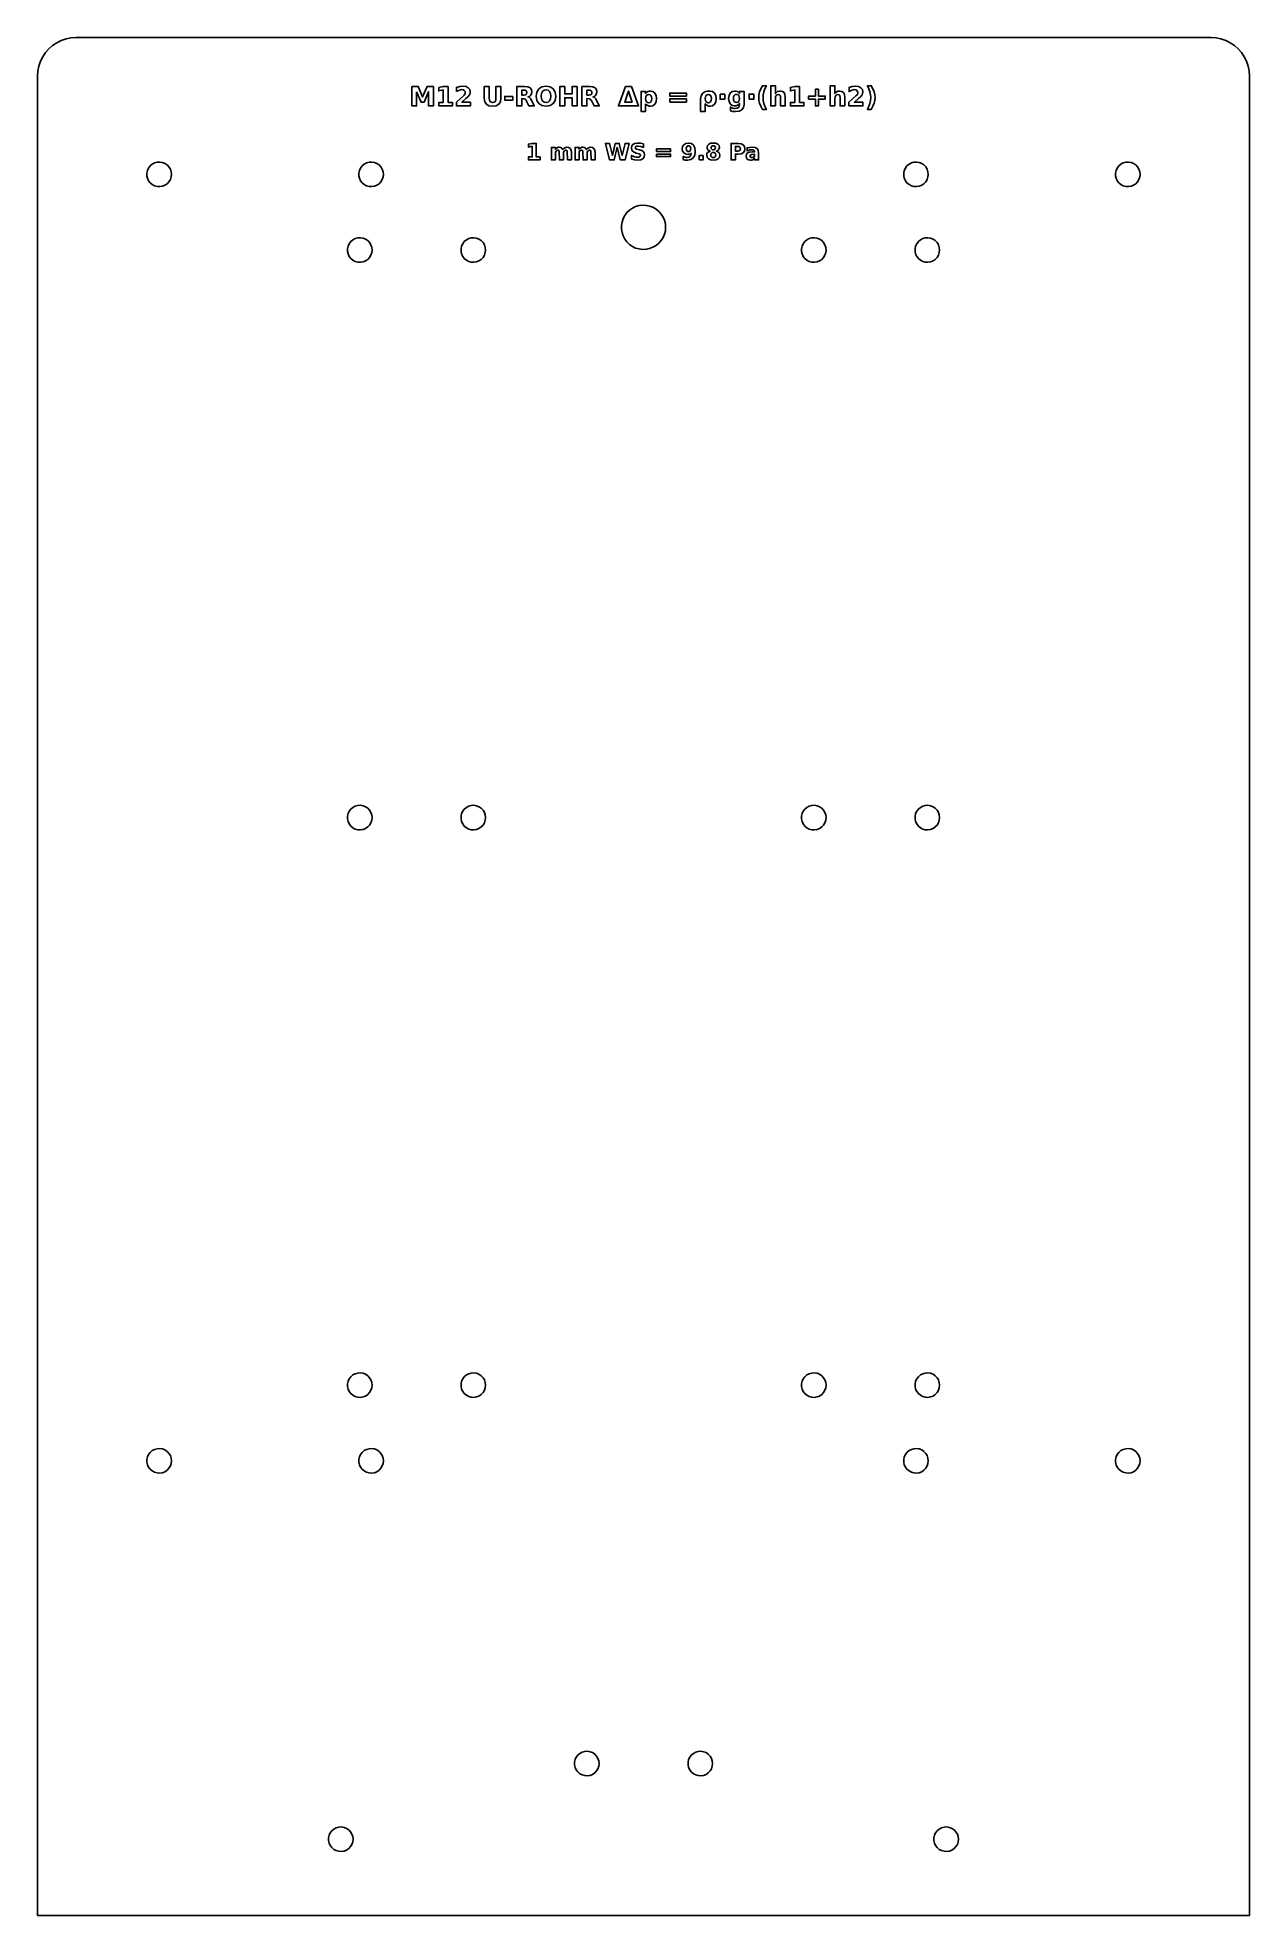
# Model space of a CAD drawing. Header units: millimetres. Extents: x -80 to 80, y 0 to 248.
import ezdxf

# ---------------------------------------------------------------- set-up
doc = ezdxf.new("R2010")
doc.units = ezdxf.units.MM
doc.layers.add('CUT', color=1, linetype='Continuous')
doc.layers.add('ENGRAVE', color=5, linetype='Continuous')

msp = doc.modelspace()

# ---------------------------------------------------------------- linework, layer by layer
at = {"layer": 'CUT'}
for points in [[(78.5887, 246.5887), (79.0264, 246.0896), (79.3952, 245.5376), (79.6888, 244.9422), (79.9022, 244.3135), (80.0317, 243.6624), (80.075, 243.0025), (80.075, -0.075), (-80.075, -0.075), (-80.075, 243.0025), (-80.0317, 243.6624), (-79.9022, 244.3135), (-79.6888, 244.9422), (-79.3952, 245.5376), (-79.0264, 246.0896), (-78.5887, 246.5887), (-78.0896, 247.0264), (-77.5376, 247.3952), (-76.9422, 247.6888), (-76.3135, 247.9022), (-75.6624, 248.0317), (-75.0025, 248.075), (75.0025, 248.075), (75.6624, 248.0317), (76.3135, 247.9022), (76.9422, 247.6888), (77.5376, 247.3952), (78.0896, 247.0264)], [(-63.912, 231.6222), (-64.2628, 231.6032), (-64.6013, 231.5092), (-64.9117, 231.3446), (-65.1794, 231.1172), (-65.392, 230.8375), (-65.5395, 230.5187), (-65.615, 230.1756), (-65.615, 229.8244), (-65.5395, 229.4813), (-65.392, 229.1625), (-65.1794, 228.8828), (-64.9117, 228.6554), (-64.6013, 228.4908), (-64.2628, 228.3968), (-63.912, 228.3778), (-63.5654, 228.4347), (-63.239, 228.5647), (-62.9483, 228.7618), (-62.7067, 229.0169), (-62.5256, 229.3179), (-62.4134, 229.6508), (-62.3754, 230), (-62.4134, 230.3492), (-62.5256, 230.6821), (-62.7067, 230.9831), (-62.9483, 231.2382), (-63.239, 231.4353), (-63.5654, 231.5653)], [(-35.5654, 231.5653), (-35.912, 231.6222), (-36.2628, 231.6032), (-36.6013, 231.5092), (-36.9117, 231.3446), (-37.1794, 231.1172), (-37.392, 230.8375), (-37.5395, 230.5187), (-37.615, 230.1756), (-37.615, 229.8244), (-37.5395, 229.4813), (-37.392, 229.1625), (-37.1794, 228.8828), (-36.9117, 228.6554), (-36.6013, 228.4908), (-36.2628, 228.3968), (-35.912, 228.3778), (-35.5654, 228.4347), (-35.239, 228.5647), (-34.9483, 228.7618), (-34.7067, 229.0169), (-34.5256, 229.3179), (-34.4134, 229.6508), (-34.3754, 230), (-34.4134, 230.3492), (-34.5256, 230.6821), (-34.7067, 230.9831), (-34.9483, 231.2382), (-35.239, 231.4353)], [(36.761, 231.4353), (36.4346, 231.5653), (36.088, 231.6222), (35.7372, 231.6032), (35.3987, 231.5092), (35.0883, 231.3446), (34.8206, 231.1172), (34.608, 230.8375), (34.4605, 230.5187), (34.385, 230.1756), (34.385, 229.8244), (34.4605, 229.4813), (34.608, 229.1625), (34.8206, 228.8828), (35.0883, 228.6554), (35.3987, 228.4908), (35.7372, 228.3968), (36.088, 228.3778), (36.4346, 228.4347), (36.761, 228.5647), (37.0517, 228.7618), (37.2933, 229.0169), (37.4744, 229.3179), (37.5866, 229.6508), (37.6246, 230), (37.5866, 230.3492), (37.4744, 230.6821), (37.2933, 230.9831), (37.0517, 231.2382)], [(65.0517, 231.2382), (64.761, 231.4353), (64.4346, 231.5653), (64.088, 231.6222), (63.7372, 231.6032), (63.3987, 231.5092), (63.0883, 231.3446), (62.8206, 231.1172), (62.608, 230.8375), (62.4605, 230.5187), (62.385, 230.1756), (62.385, 229.8244), (62.4605, 229.4813), (62.608, 229.1625), (62.8206, 228.8828), (63.0883, 228.6554), (63.3987, 228.4908), (63.7372, 228.3968), (64.088, 228.3778), (64.4346, 228.4347), (64.761, 228.5647), (65.0517, 228.7618), (65.2933, 229.0169), (65.4744, 229.3179), (65.5866, 229.6508), (65.6246, 230), (65.5866, 230.3492), (65.4744, 230.6821), (65.2933, 230.9831)], [(2.8869, 223.4692), (2.7742, 223.9262), (2.5897, 224.3592), (2.3382, 224.757), (2.026, 225.1093), (1.6615, 225.407), (1.2538, 225.6424), (0.8137, 225.8093), (0.3525, 225.9034), (-0.1178, 225.9224), (-0.585, 225.8656), (-1.0371, 225.7347), (-1.4624, 225.5329), (-1.8497, 225.2655), (-2.1892, 224.9395), (-2.472, 224.5632), (-2.6907, 224.1464), (-2.8398, 223.6999), (-2.9153, 223.2353), (-2.9153, 222.7647), (-2.8398, 222.3001), (-2.6907, 221.8536), (-2.472, 221.4368), (-2.1892, 221.0605), (-1.8497, 220.7345), (-1.4624, 220.4671), (-1.0371, 220.2653), (-0.585, 220.1344), (-0.1178, 220.0776), (0.3525, 220.0966), (0.8137, 220.1907), (1.2538, 220.3576), (1.6615, 220.593), (2.026, 220.8907), (2.3382, 221.243), (2.5897, 221.6408), (2.7742, 222.0738), (2.8869, 222.5308), (2.9248, 223)], [(-38.892, 219.1625), (-38.6794, 218.8828), (-38.4117, 218.6554), (-38.1013, 218.4908), (-37.7628, 218.3968), (-37.412, 218.3778), (-37.0654, 218.4347), (-36.739, 218.5647), (-36.4483, 218.7618), (-36.2067, 219.0169), (-36.0256, 219.3179), (-35.9134, 219.6508), (-35.8754, 220), (-35.9134, 220.3492), (-36.0256, 220.6821), (-36.2067, 220.9831), (-36.4483, 221.2382), (-36.739, 221.4353), (-37.0654, 221.5653), (-37.412, 221.6222), (-37.7628, 221.6032), (-38.1013, 221.5092), (-38.4117, 221.3446), (-38.6794, 221.1172), (-38.892, 220.8375), (-39.0395, 220.5187), (-39.115, 220.1756), (-39.115, 219.8244), (-39.0395, 219.4813)], [(-24.0395, 219.4813), (-23.892, 219.1625), (-23.6794, 218.8828), (-23.4117, 218.6554), (-23.1013, 218.4908), (-22.7628, 218.3968), (-22.412, 218.3778), (-22.0654, 218.4347), (-21.739, 218.5647), (-21.4483, 218.7618), (-21.2067, 219.0169), (-21.0256, 219.3179), (-20.9134, 219.6508), (-20.8754, 220), (-20.9134, 220.3492), (-21.0256, 220.6821), (-21.2067, 220.9831), (-21.4483, 221.2382), (-21.739, 221.4353), (-22.0654, 221.5653), (-22.412, 221.6222), (-22.7628, 221.6032), (-23.1013, 221.5092), (-23.4117, 221.3446), (-23.6794, 221.1172), (-23.892, 220.8375), (-24.0395, 220.5187), (-24.115, 220.1756), (-24.115, 219.8244)], [(20.885, 219.8244), (20.9605, 219.4813), (21.108, 219.1625), (21.3206, 218.8828), (21.5883, 218.6554), (21.8987, 218.4908), (22.2372, 218.3968), (22.588, 218.3778), (22.9346, 218.4347), (23.261, 218.5647), (23.5517, 218.7618), (23.7933, 219.0169), (23.9744, 219.3179), (24.0866, 219.6508), (24.1246, 220), (24.0866, 220.3492), (23.9744, 220.6821), (23.7933, 220.9831), (23.5517, 221.2382), (23.261, 221.4353), (22.9346, 221.5653), (22.588, 221.6222), (22.2372, 221.6032), (21.8987, 221.5092), (21.5883, 221.3446), (21.3206, 221.1172), (21.108, 220.8375), (20.9605, 220.5187), (20.885, 220.1756)], [(35.885, 220.1756), (35.885, 219.8244), (35.9605, 219.4813), (36.108, 219.1625), (36.3206, 218.8828), (36.5883, 218.6554), (36.8987, 218.4908), (37.2372, 218.3968), (37.588, 218.3778), (37.9346, 218.4347), (38.261, 218.5647), (38.5517, 218.7618), (38.7933, 219.0169), (38.9744, 219.3179), (39.0866, 219.6508), (39.1246, 220), (39.0866, 220.3492), (38.9744, 220.6821), (38.7933, 220.9831), (38.5517, 221.2382), (38.261, 221.4353), (37.9346, 221.5653), (37.588, 221.6222), (37.2372, 221.6032), (36.8987, 221.5092), (36.5883, 221.3446), (36.3206, 221.1172), (36.108, 220.8375), (35.9605, 220.5187)], [(-37.7628, 143.3968), (-37.412, 143.3778), (-37.0654, 143.4347), (-36.739, 143.5647), (-36.4483, 143.7618), (-36.2067, 144.0169), (-36.0256, 144.3179), (-35.9134, 144.6508), (-35.8754, 145), (-35.9134, 145.3492), (-36.0256, 145.6821), (-36.2067, 145.9831), (-36.4483, 146.2382), (-36.739, 146.4353), (-37.0654, 146.5653), (-37.412, 146.6222), (-37.7628, 146.6032), (-38.1013, 146.5092), (-38.4117, 146.3446), (-38.6794, 146.1172), (-38.892, 145.8375), (-39.0395, 145.5187), (-39.115, 145.1756), (-39.115, 144.8244), (-39.0395, 144.4813), (-38.892, 144.1625), (-38.6794, 143.8828), (-38.4117, 143.6554), (-38.1013, 143.4908)], [(-23.1013, 143.4908), (-22.7628, 143.3968), (-22.412, 143.3778), (-22.0654, 143.4347), (-21.739, 143.5647), (-21.4483, 143.7618), (-21.2067, 144.0169), (-21.0256, 144.3179), (-20.9134, 144.6508), (-20.8754, 145), (-20.9134, 145.3492), (-21.0256, 145.6821), (-21.2067, 145.9831), (-21.4483, 146.2382), (-21.739, 146.4353), (-22.0654, 146.5653), (-22.412, 146.6222), (-22.7628, 146.6032), (-23.1013, 146.5092), (-23.4117, 146.3446), (-23.6794, 146.1172), (-23.892, 145.8375), (-24.0395, 145.5187), (-24.115, 145.1756), (-24.115, 144.8244), (-24.0395, 144.4813), (-23.892, 144.1625), (-23.6794, 143.8828), (-23.4117, 143.6554)], [(21.5883, 143.6554), (21.8987, 143.4908), (22.2372, 143.3968), (22.588, 143.3778), (22.9346, 143.4347), (23.261, 143.5647), (23.5517, 143.7618), (23.7933, 144.0169), (23.9744, 144.3179), (24.0866, 144.6508), (24.1246, 145), (24.0866, 145.3492), (23.9744, 145.6821), (23.7933, 145.9831), (23.5517, 146.2382), (23.261, 146.4353), (22.9346, 146.5653), (22.588, 146.6222), (22.2372, 146.6032), (21.8987, 146.5092), (21.5883, 146.3446), (21.3206, 146.1172), (21.108, 145.8375), (20.9605, 145.5187), (20.885, 145.1756), (20.885, 144.8244), (20.9605, 144.4813), (21.108, 144.1625), (21.3206, 143.8828)], [(36.3206, 143.8828), (36.5883, 143.6554), (36.8987, 143.4908), (37.2372, 143.3968), (37.588, 143.3778), (37.9346, 143.4347), (38.261, 143.5647), (38.5517, 143.7618), (38.7933, 144.0169), (38.9744, 144.3179), (39.0866, 144.6508), (39.1246, 145), (39.0866, 145.3492), (38.9744, 145.6821), (38.7933, 145.9831), (38.5517, 146.2382), (38.261, 146.4353), (37.9346, 146.5653), (37.588, 146.6222), (37.2372, 146.6032), (36.8987, 146.5092), (36.5883, 146.3446), (36.3206, 146.1172), (36.108, 145.8375), (35.9605, 145.5187), (35.885, 145.1756), (35.885, 144.8244), (35.9605, 144.4813), (36.108, 144.1625)], [(-36.4483, 68.7618), (-36.2067, 69.0169), (-36.0256, 69.3179), (-35.9134, 69.6508), (-35.8754, 70), (-35.9134, 70.3492), (-36.0256, 70.6821), (-36.2067, 70.9831), (-36.4483, 71.2382), (-36.739, 71.4353), (-37.0654, 71.5653), (-37.412, 71.6222), (-37.7628, 71.6032), (-38.1013, 71.5092), (-38.4117, 71.3446), (-38.6794, 71.1172), (-38.892, 70.8375), (-39.0395, 70.5187), (-39.115, 70.1756), (-39.115, 69.8244), (-39.0395, 69.4813), (-38.892, 69.1625), (-38.6794, 68.8828), (-38.4117, 68.6554), (-38.1013, 68.4908), (-37.7628, 68.3968), (-37.412, 68.3778), (-37.0654, 68.4347), (-36.739, 68.5647)], [(-21.739, 68.5647), (-21.4483, 68.7618), (-21.2067, 69.0169), (-21.0256, 69.3179), (-20.9134, 69.6508), (-20.8754, 70), (-20.9134, 70.3492), (-21.0256, 70.6821), (-21.2067, 70.9831), (-21.4483, 71.2382), (-21.739, 71.4353), (-22.0654, 71.5653), (-22.412, 71.6222), (-22.7628, 71.6032), (-23.1013, 71.5092), (-23.4117, 71.3446), (-23.6794, 71.1172), (-23.892, 70.8375), (-24.0395, 70.5187), (-24.115, 70.1756), (-24.115, 69.8244), (-24.0395, 69.4813), (-23.892, 69.1625), (-23.6794, 68.8828), (-23.4117, 68.6554), (-23.1013, 68.4908), (-22.7628, 68.3968), (-22.412, 68.3778), (-22.0654, 68.4347)], [(22.9346, 68.4347), (23.261, 68.5647), (23.5517, 68.7618), (23.7933, 69.0169), (23.9744, 69.3179), (24.0866, 69.6508), (24.1246, 70), (24.0866, 70.3492), (23.9744, 70.6821), (23.7933, 70.9831), (23.5517, 71.2382), (23.261, 71.4353), (22.9346, 71.5653), (22.588, 71.6222), (22.2372, 71.6032), (21.8987, 71.5092), (21.5883, 71.3446), (21.3206, 71.1172), (21.108, 70.8375), (20.9605, 70.5187), (20.885, 70.1756), (20.885, 69.8244), (20.9605, 69.4813), (21.108, 69.1625), (21.3206, 68.8828), (21.5883, 68.6554), (21.8987, 68.4908), (22.2372, 68.3968), (22.588, 68.3778)], [(37.588, 68.3778), (37.9346, 68.4347), (38.261, 68.5647), (38.5517, 68.7618), (38.7933, 69.0169), (38.9744, 69.3179), (39.0866, 69.6508), (39.1246, 70), (39.0866, 70.3492), (38.9744, 70.6821), (38.7933, 70.9831), (38.5517, 71.2382), (38.261, 71.4353), (37.9346, 71.5653), (37.588, 71.6222), (37.2372, 71.6032), (36.8987, 71.5092), (36.5883, 71.3446), (36.3206, 71.1172), (36.108, 70.8375), (35.9605, 70.5187), (35.885, 70.1756), (35.885, 69.8244), (35.9605, 69.4813), (36.108, 69.1625), (36.3206, 68.8828), (36.5883, 68.6554), (36.8987, 68.4908), (37.2372, 68.3968)], [(-65.1794, 61.1172), (-65.392, 60.8375), (-65.5395, 60.5187), (-65.615, 60.1756), (-65.615, 59.8244), (-65.5395, 59.4813), (-65.392, 59.1625), (-65.1794, 58.8828), (-64.9117, 58.6554), (-64.6013, 58.4908), (-64.2628, 58.3968), (-63.912, 58.3778), (-63.5654, 58.4347), (-63.239, 58.5647), (-62.9483, 58.7618), (-62.7067, 59.0169), (-62.5256, 59.3179), (-62.4134, 59.6508), (-62.3754, 60), (-62.4134, 60.3492), (-62.5256, 60.6821), (-62.7067, 60.9831), (-62.9483, 61.2382), (-63.239, 61.4353), (-63.5654, 61.5653), (-63.912, 61.6222), (-64.2628, 61.6032), (-64.6013, 61.5092), (-64.9117, 61.3446)], [(-36.9117, 61.3446), (-37.1794, 61.1172), (-37.392, 60.8375), (-37.5395, 60.5187), (-37.615, 60.1756), (-37.615, 59.8244), (-37.5395, 59.4813), (-37.392, 59.1625), (-37.1794, 58.8828), (-36.9117, 58.6554), (-36.6013, 58.4908), (-36.2628, 58.3968), (-35.912, 58.3778), (-35.5654, 58.4347), (-35.239, 58.5647), (-34.9483, 58.7618), (-34.7067, 59.0169), (-34.5256, 59.3179), (-34.4134, 59.6508), (-34.3754, 60), (-34.4134, 60.3492), (-34.5256, 60.6821), (-34.7067, 60.9831), (-34.9483, 61.2382), (-35.239, 61.4353), (-35.5654, 61.5653), (-35.912, 61.6222), (-36.2628, 61.6032), (-36.6013, 61.5092)], [(35.3987, 61.5092), (35.0883, 61.3446), (34.8206, 61.1172), (34.608, 60.8375), (34.4605, 60.5187), (34.385, 60.1756), (34.385, 59.8244), (34.4605, 59.4813), (34.608, 59.1625), (34.8206, 58.8828), (35.0883, 58.6554), (35.3987, 58.4908), (35.7372, 58.3968), (36.088, 58.3778), (36.4346, 58.4347), (36.761, 58.5647), (37.0517, 58.7618), (37.2933, 59.0169), (37.4744, 59.3179), (37.5866, 59.6508), (37.6246, 60), (37.5866, 60.3492), (37.4744, 60.6821), (37.2933, 60.9831), (37.0517, 61.2382), (36.761, 61.4353), (36.4346, 61.5653), (36.088, 61.6222), (35.7372, 61.6032)], [(63.7372, 61.6032), (63.3987, 61.5092), (63.0883, 61.3446), (62.8206, 61.1172), (62.608, 60.8375), (62.4605, 60.5187), (62.385, 60.1756), (62.385, 59.8244), (62.4605, 59.4813), (62.608, 59.1625), (62.8206, 58.8828), (63.0883, 58.6554), (63.3987, 58.4908), (63.7372, 58.3968), (64.088, 58.3778), (64.4346, 58.4347), (64.761, 58.5647), (65.0517, 58.7618), (65.2933, 59.0169), (65.4744, 59.3179), (65.5866, 59.6508), (65.6246, 60), (65.5866, 60.3492), (65.4744, 60.6821), (65.2933, 60.9831), (65.0517, 61.2382), (64.761, 61.4353), (64.4346, 61.5653), (64.088, 61.6222)], [(-9.0395, 20.5187), (-9.115, 20.1756), (-9.115, 19.8244), (-9.0395, 19.4813), (-8.892, 19.1625), (-8.6794, 18.8828), (-8.4117, 18.6554), (-8.1013, 18.4908), (-7.7628, 18.3968), (-7.412, 18.3778), (-7.0654, 18.4347), (-6.739, 18.5647), (-6.4483, 18.7618), (-6.2067, 19.0169), (-6.0256, 19.3179), (-5.9134, 19.6508), (-5.8754, 20), (-5.9134, 20.3492), (-6.0256, 20.6821), (-6.2067, 20.9831), (-6.4483, 21.2382), (-6.739, 21.4353), (-7.0654, 21.5653), (-7.412, 21.6222), (-7.7628, 21.6032), (-8.1013, 21.5092), (-8.4117, 21.3446), (-8.6794, 21.1172), (-8.892, 20.8375)], [(6.108, 20.8375), (5.9605, 20.5187), (5.885, 20.1756), (5.885, 19.8244), (5.9605, 19.4813), (6.108, 19.1625), (6.3206, 18.8828), (6.5883, 18.6554), (6.8987, 18.4908), (7.2372, 18.3968), (7.588, 18.3778), (7.9346, 18.4347), (8.261, 18.5647), (8.5517, 18.7618), (8.7933, 19.0169), (8.9744, 19.3179), (9.0866, 19.6508), (9.1246, 20), (9.0866, 20.3492), (8.9744, 20.6821), (8.7933, 20.9831), (8.5517, 21.2382), (8.261, 21.4353), (7.9346, 21.5653), (7.588, 21.6222), (7.2372, 21.6032), (6.8987, 21.5092), (6.5883, 21.3446), (6.3206, 21.1172)], [(-38.7067, 10.9831), (-38.9483, 11.2382), (-39.239, 11.4353), (-39.5654, 11.5653), (-39.912, 11.6222), (-40.2628, 11.6032), (-40.6013, 11.5092), (-40.9117, 11.3446), (-41.1794, 11.1172), (-41.392, 10.8375), (-41.5395, 10.5187), (-41.615, 10.1756), (-41.615, 9.8244), (-41.5395, 9.4813), (-41.392, 9.1625), (-41.1794, 8.8828), (-40.9117, 8.6554), (-40.6013, 8.4908), (-40.2628, 8.3968), (-39.912, 8.3778), (-39.5654, 8.4347), (-39.239, 8.5647), (-38.9483, 8.7618), (-38.7067, 9.0169), (-38.5256, 9.3179), (-38.4134, 9.6508), (-38.3754, 10), (-38.4134, 10.3492), (-38.5256, 10.6821)], [(41.4744, 10.6821), (41.2933, 10.9831), (41.0517, 11.2382), (40.761, 11.4353), (40.4346, 11.5653), (40.088, 11.6222), (39.7372, 11.6032), (39.3987, 11.5092), (39.0883, 11.3446), (38.8206, 11.1172), (38.608, 10.8375), (38.4605, 10.5187), (38.385, 10.1756), (38.385, 9.8244), (38.4605, 9.4813), (38.608, 9.1625), (38.8206, 8.8828), (39.0883, 8.6554), (39.3987, 8.4908), (39.7372, 8.3968), (40.088, 8.3778), (40.4346, 8.4347), (40.761, 8.5647), (41.0517, 8.7618), (41.2933, 9.0169), (41.4744, 9.3179), (41.5866, 9.6508), (41.6246, 10), (41.5866, 10.3492)]]:
    msp.add_lwpolyline(points, close=True, dxfattribs=at)
at = {"layer": 'ENGRAVE'}
for points in [[(-29.9838, 240.9144), (-29.9838, 239.0479), (-30.6072, 239.0479), (-30.6072, 241.5996), (-29.77, 241.5996), (-29.1892, 240.2341), (-28.6046, 241.5996), (-27.7689, 241.5996), (-27.7689, 239.0479), (-28.3907, 239.0479), (-28.3907, 240.9144), (-28.9786, 239.5384), (-29.3959, 239.5384)], [(-27.0509, 241.4766), (-26.4581, 241.5996), (-25.8325, 241.5996), (-25.8325, 239.5023), (-25.2511, 239.5023), (-25.2511, 239.0479), (-27.0356, 239.0479), (-27.0356, 239.5023), (-26.4543, 239.5023), (-26.4543, 241.1517), (-27.0509, 241.0287)], [(-24.7267, 240.9346), (-24.7267, 241.4952), (-24.2875, 241.6067), (-23.8621, 241.6455), (-23.4549, 241.5951), (-23.15, 241.4437), (-22.9597, 241.2026), (-22.8963, 240.8816), (-22.9232, 240.6802), (-23.004, 240.4927), (-23.1711, 240.2821), (-23.4568, 240.0098), (-24.0021, 239.5313), (-22.8793, 239.5313), (-22.8793, 239.0479), (-24.7338, 239.0479), (-24.7338, 239.5313), (-23.8025, 240.3538), (-23.6936, 240.4653), (-23.6176, 240.5742), (-23.5729, 240.684), (-23.558, 240.7979), (-23.5881, 240.9598), (-23.6783, 241.0866), (-23.8186, 241.1687), (-23.9988, 241.196), (-24.1598, 241.1796), (-24.3357, 241.1304), (-24.5247, 241.0486)], [(-20.4213, 239.0643), (-20.764, 239.2628), (-20.9675, 239.5972), (-21.0353, 240.07), (-21.0353, 241.5996), (-20.3774, 241.5996), (-20.3774, 240.07), (-20.3515, 239.7989), (-20.274, 239.6177), (-20.138, 239.516), (-19.9366, 239.4821), (-19.734, 239.516), (-19.5975, 239.6177), (-19.52, 239.7989), (-19.4942, 240.07), (-19.4942, 241.5996), (-18.8363, 241.5996), (-18.8363, 240.07), (-18.9042, 239.5972), (-19.1081, 239.2628), (-19.4508, 239.0643), (-19.9366, 238.9981)], [(-15.7522, 239.996), (-16.0828, 240.0137), (-16.0828, 239.0479), (-16.7407, 239.0479), (-16.7407, 241.5996), (-15.7361, 241.5996), (-15.2992, 241.5572), (-14.9972, 241.4301), (-14.8209, 241.2119), (-14.7621, 240.8952), (-14.7927, 240.6651), (-14.8846, 240.4802), (-15.0376, 240.3391), (-15.2526, 240.2406), (-15.1246, 240.1904), (-15.0109, 240.1012), (-14.9032, 239.9649), (-14.4372, 239.0479), (-15.1378, 239.0479), (-15.4489, 239.6817), (-15.5437, 239.8428), (-15.6398, 239.9431)], [(-15.5096, 240.5447), (-15.4424, 240.6465), (-15.42, 240.7979), (-15.4424, 240.9475), (-15.5096, 241.0473), (-15.6286, 241.1039), (-15.8061, 241.1227), (-16.0828, 241.1227), (-16.0828, 240.4681), (-15.8061, 240.4681), (-15.6286, 240.4873)], [(-12.8803, 238.9981), (-13.4278, 239.0862), (-13.8433, 239.3503), (-14.1054, 239.7691), (-14.1928, 240.321), (-14.1054, 240.8745), (-13.8433, 241.2934), (-13.4278, 241.5575), (-12.8803, 241.6455), (-12.3318, 241.5575), (-11.9167, 241.2934), (-11.655, 240.8745), (-11.5678, 240.321), (-11.655, 239.7691), (-11.9167, 239.3503), (-12.3318, 239.0862)], [(-12.2879, 240.6792), (-12.4121, 240.9466), (-12.612, 241.1132), (-12.8803, 241.1687), (-13.1473, 241.1132), (-13.3468, 240.9466), (-13.471, 240.6792), (-13.5125, 240.321), (-13.471, 239.9643), (-13.3468, 239.697), (-13.1473, 239.5305), (-12.8803, 239.475), (-12.612, 239.5305), (-12.4121, 239.697), (-12.2879, 239.9643), (-12.2464, 240.321)], [(-9.4415, 239.0479), (-9.4415, 240.1296), (-10.4122, 240.1296), (-10.4122, 239.0479), (-11.0701, 239.0479), (-11.0701, 241.5996), (-10.4122, 241.5996), (-10.4122, 240.6273), (-9.4415, 240.6273), (-9.4415, 241.5996), (-8.7836, 241.5996), (-8.7836, 239.0479)], [(-7.1526, 239.996), (-7.4832, 240.0137), (-7.4832, 239.0479), (-8.1411, 239.0479), (-8.1411, 241.5996), (-7.1364, 241.5996), (-6.6996, 241.5572), (-6.3976, 241.4301), (-6.2213, 241.2119), (-6.1625, 240.8952), (-6.1931, 240.6651), (-6.285, 240.4802), (-6.4379, 240.3391), (-6.653, 240.2406), (-6.525, 240.1904), (-6.4113, 240.1012), (-6.3036, 239.9649), (-5.8376, 239.0479), (-6.5382, 239.0479), (-6.8493, 239.6817), (-6.9441, 239.8428), (-7.0402, 239.9431)], [(-7.029, 240.4873), (-6.91, 240.5447), (-6.8428, 240.6465), (-6.8204, 240.7979), (-6.8428, 240.9475), (-6.91, 241.0473), (-7.029, 241.1039), (-7.2064, 241.1227), (-7.4832, 241.1227), (-7.4832, 240.4681), (-7.2064, 240.4681)], [(-1.584, 241.5996), (-0.639, 239.0479), (-3.3138, 239.0479), (-2.3688, 241.5996)], [(-1.4801, 239.545), (-1.9756, 241.0013), (-2.4782, 239.545)], [(0.2836, 239.3246), (0.2836, 238.32), (-0.3279, 238.32), (-0.3279, 240.962), (0.2836, 240.962), (0.2836, 240.682), (0.4171, 240.8273), (0.5641, 240.9286), (0.7294, 240.9881), (0.9179, 241.0079), (1.24, 240.9376), (1.4987, 240.7268), (1.6693, 240.4054), (1.7262, 240.0033), (1.6693, 239.6011), (1.4987, 239.2792), (1.24, 239.0684), (0.9179, 238.9981), (0.7294, 239.0179), (0.5641, 239.0774), (0.4171, 239.1791)], [(5.6632, 240.333), (3.4724, 240.333), (3.4724, 240.7345), (5.6632, 240.7345)], [(7.5471, 238.32), (7.5471, 239.971), (7.6107, 240.3922), (7.8014, 240.6956), (8.027, 240.8716), (8.2422, 240.962), (8.4555, 241.0005), (8.7291, 241.012), (8.7929, 241.0079), (9.1046, 240.9249), (9.3737, 240.7263), (9.5443, 240.4257), (9.6012, 240.0033), (9.5443, 239.6011), (9.3737, 239.2792), (9.115, 239.0684), (8.7929, 238.9981), (8.6044, 239.0179), (8.4391, 239.0774), (8.2921, 239.1791), (8.1586, 239.3246), (8.1586, 238.32)], [(12.1628, 238.2927), (11.8155, 238.32), (11.4792, 238.4037), (11.4792, 238.8805), (11.6378, 238.7999), (11.7931, 238.7427), (11.9476, 238.7087), (12.1026, 238.6973), (12.3632, 238.7303), (12.5434, 238.8291), (12.6488, 238.998), (12.6839, 239.2409), (12.6839, 239.3727), (12.5511, 239.2275), (12.405, 239.1266), (12.2411, 239.0676), (12.0534, 239.0479), (11.7332, 239.1168), (11.4737, 239.3235), (11.3023, 239.6376), (11.2451, 240.0273), (11.3023, 240.4174), (11.4737, 240.7301), (11.7332, 240.936), (12.0534, 241.0046), (12.2411, 240.9849), (12.405, 240.9259), (12.5511, 240.8248), (12.6839, 240.6781), (12.6839, 240.962), (13.2992, 240.962), (13.2992, 239.2409), (13.2263, 238.8339), (13.0077, 238.536), (12.6507, 238.3535)], [(15.8044, 240.1466), (15.8315, 239.7665), (15.9127, 239.3809), (16.0491, 238.9884), (16.2419, 238.5863), (15.7339, 238.5863), (15.5066, 238.998), (15.3478, 239.3886), (15.2543, 239.7676), (15.2231, 240.1433), (15.2544, 240.5201), (15.3483, 240.9013), (15.5076, 241.2938), (15.7339, 241.7035), (16.2419, 241.7035), (16.0505, 241.3032), (15.9138, 240.9116), (15.8318, 240.5268)], [(17.4275, 239.0479), (16.8161, 239.0479), (16.8161, 241.7073), (17.4275, 241.7073), (17.4275, 240.682), (17.5701, 240.8273), (17.7212, 240.9286), (17.8851, 240.9881), (18.0652, 241.0079), (18.3567, 240.957), (18.5683, 240.8045), (18.6971, 240.5552), (18.74, 240.2133), (18.74, 239.0479), (18.1248, 239.0479), (18.1221, 240.1483), (18.0988, 240.3633), (18.0331, 240.4735), (17.9777, 240.5135), (17.8377, 240.5469), (17.6668, 240.5098), (17.5369, 240.3987), (17.4549, 240.2226), (17.4275, 239.9896)], [(20.0011, 241.5996), (20.6268, 241.5996), (20.6268, 239.5023), (21.2081, 239.5023), (21.2081, 239.0479), (19.4236, 239.0479), (19.4236, 239.5023), (20.005, 239.5023), (20.005, 241.1517), (19.4083, 241.0287), (19.4083, 241.4766)], [(23.1183, 241.2425), (23.1183, 240.3467), (24.0103, 240.3467), (24.0103, 239.9437), (23.1183, 239.9437), (23.1183, 239.0479), (22.7114, 239.0479), (22.7114, 239.9437), (21.8195, 239.9437), (21.8195, 240.3467), (22.7114, 240.3467), (22.7114, 241.2425)], [(25.2872, 239.0479), (24.6758, 239.0479), (24.6758, 241.7073), (25.2872, 241.7073), (25.2872, 240.682), (25.4298, 240.8273), (25.5809, 240.9286), (25.7448, 240.9881), (25.9249, 241.0079), (26.2164, 240.957), (26.428, 240.8045), (26.5568, 240.5552), (26.5997, 240.2133), (26.5997, 239.0479), (25.9845, 239.0479), (25.9818, 240.1483), (25.9585, 240.3633), (25.8928, 240.4735), (25.8374, 240.5135), (25.6974, 240.5469), (25.5265, 240.5098), (25.3966, 240.3987), (25.3146, 240.2226), (25.2872, 239.9896)], [(27.3589, 241.0486), (27.157, 240.9346), (27.157, 241.4952), (27.5961, 241.6067), (28.0216, 241.6455), (28.4288, 241.5951), (28.7336, 241.4437), (28.9239, 241.2026), (28.9874, 240.8816), (28.9604, 240.6802), (28.8796, 240.4927), (28.7126, 240.2821), (28.4268, 240.0098), (27.8816, 239.5313), (29.0043, 239.5313), (29.0043, 239.0479), (27.1499, 239.0479), (27.1499, 239.5313), (28.0812, 240.3538), (28.19, 240.4653), (28.2661, 240.5742), (28.3108, 240.684), (28.3257, 240.7979), (28.2956, 240.9598), (28.2054, 241.0866), (28.0651, 241.1687), (27.8849, 241.196), (27.7238, 241.1796), (27.548, 241.1304)], [(30.6072, 240.1433), (30.5761, 239.7676), (30.4825, 239.3886), (30.3237, 238.998), (30.0964, 238.5863), (29.5889, 238.5863), (29.7804, 238.9884), (29.9171, 239.3809), (29.9991, 239.7665), (30.0264, 240.1466), (29.9991, 240.5268), (29.9171, 240.9116), (29.7804, 241.3032), (29.5889, 241.7035), (30.0964, 241.7035), (30.3226, 241.2938), (30.4814, 240.9013), (30.5758, 240.5201)], [(-17.252, 240.3041), (-17.252, 239.807), (-18.325, 239.807), (-18.325, 240.3041)], [(0.6904, 239.4427), (0.8635, 239.4786), (0.9901, 239.586), (1.068, 239.7622), (1.094, 240.0033), (1.068, 240.2442), (0.9901, 240.42), (0.8635, 240.5279), (0.6904, 240.5638), (0.5168, 240.5277), (0.3886, 240.4195), (0.3098, 240.2432), (0.2836, 240.0033), (0.3098, 239.7633), (0.3886, 239.5871), (0.5168, 239.4788)], [(3.4724, 239.5521), (3.4724, 239.9573), (5.6632, 239.9573), (5.6632, 239.5521)], [(8.7385, 239.4786), (8.8651, 239.586), (8.943, 239.7622), (8.969, 240.0033), (8.943, 240.2442), (8.8651, 240.42), (8.7385, 240.5279), (8.5654, 240.5638), (8.3918, 240.5277), (8.2636, 240.4195), (8.1848, 240.2432), (8.1586, 240.0033), (8.1848, 239.7633), (8.2636, 239.5871), (8.3918, 239.4788), (8.5654, 239.4427)], [(10.1153, 240.5945), (10.7305, 240.5945), (10.7305, 239.9333), (10.1153, 239.9333)], [(11.9812, 239.6281), (12.1074, 239.5264), (12.2804, 239.4925), (12.4504, 239.5275), (12.5779, 239.6325), (12.6574, 239.8012), (12.6839, 240.0273), (12.6574, 240.2543), (12.5779, 240.4233), (12.4504, 240.5287), (12.2804, 240.5638), (12.1115, 240.5287), (11.9845, 240.4233), (11.9053, 240.2543), (11.8789, 240.0273), (11.9045, 239.7957)], [(13.95, 239.9333), (13.95, 240.5945), (14.5652, 240.5945), (14.5652, 239.9333)], [(-13.6711, 232.2976), (-13.6711, 231.908), (-15.2006, 231.908), (-15.2006, 232.2976), (-14.7023, 232.2976), (-14.7023, 233.7113), (-15.2138, 233.6059), (-15.2138, 233.9898), (-14.7056, 234.0952), (-14.1694, 234.0952), (-14.1694, 232.2976)], [(-10.0589, 231.908), (-10.069, 233.0118), (-10.1077, 233.1141), (-10.1746, 233.1732), (-10.2731, 233.1929), (-10.4053, 233.1621), (-10.5038, 233.0696), (-10.5654, 232.9193), (-10.5881, 232.7138), (-10.5881, 231.908), (-11.1155, 231.908), (-11.1272, 232.9873), (-11.1623, 233.1141), (-11.2275, 233.1732), (-11.3292, 233.1929), (-11.4629, 233.162), (-11.5622, 233.0691), (-11.6237, 232.9188), (-11.6442, 232.7152), (-11.6442, 231.908), (-12.1716, 231.908), (-12.1716, 233.5487), (-11.6442, 233.5487), (-11.6442, 233.3087), (-11.5402, 233.4303), (-11.422, 233.5177), (-11.2904, 233.5705), (-11.1459, 233.588), (-10.9861, 233.5675), (-10.8459, 233.506), (-10.7311, 233.4076), (-10.6481, 233.2763), (-10.539, 233.4105), (-10.4114, 233.5084), (-10.2677, 233.5681), (-10.1105, 233.588), (-9.8614, 233.5445), (-9.6797, 233.4137), (-9.5686, 233.2), (-9.5316, 232.907), (-9.5316, 231.908)], [(-6.9328, 231.908), (-6.9429, 233.0118), (-6.9816, 233.1141), (-7.0485, 233.1732), (-7.147, 233.1929), (-7.2792, 233.1621), (-7.3777, 233.0696), (-7.4393, 232.9193), (-7.462, 232.7138), (-7.462, 231.908), (-7.9894, 231.908), (-8.0011, 232.9873), (-8.0363, 233.1141), (-8.1014, 233.1732), (-8.2031, 233.1929), (-8.3368, 233.162), (-8.4361, 233.0691), (-8.4976, 232.9188), (-8.5181, 232.7152), (-8.5181, 231.908), (-9.0455, 231.908), (-9.0455, 233.5487), (-8.5181, 233.5487), (-8.5181, 233.3087), (-8.4141, 233.4303), (-8.2959, 233.5177), (-8.1643, 233.5705), (-8.0198, 233.588), (-7.86, 233.5675), (-7.7198, 233.506), (-7.605, 233.4076), (-7.522, 233.2763), (-7.4129, 233.4105), (-7.2853, 233.5084), (-7.1416, 233.5681), (-6.9844, 233.588), (-6.7354, 233.5445), (-6.5536, 233.4137), (-6.4425, 233.2), (-6.4055, 232.907), (-6.4055, 231.908)], [(-4.5145, 231.908), (-5.0344, 234.0952), (-4.4939, 234.0952), (-4.1161, 232.5057), (-3.7411, 234.0952), (-3.1978, 234.0952), (-2.8228, 232.5057), (-2.4445, 234.0952), (-1.9088, 234.0952), (-2.4244, 231.908), (-3.0745, 231.908), (-3.4716, 233.5707), (-3.8639, 231.908)], [(-1.0884, 233.4976), (-1.0721, 233.4192), (-1.0233, 233.3602), (-0.9315, 233.3149), (-0.5466, 233.228), (-0.2346, 233.1355), (-0.0281, 233.0049), (0.0875, 232.8242), (0.1261, 232.5802), (0.0724, 232.265), (-0.0886, 232.0421), (-0.3599, 231.9096), (-0.7444, 231.8654), (-1.1616, 231.9052), (-1.5806, 232.0224), (-1.5806, 232.4982), (-1.3746, 232.4007), (-1.1756, 232.3304), (-0.9836, 232.2882), (-0.7983, 232.2741), (-0.6353, 232.2895), (-0.5156, 232.3355), (-0.4421, 232.4105), (-0.4177, 232.5118), (-0.4343, 232.6024), (-0.4842, 232.6698), (-0.5839, 232.7226), (-0.9684, 232.8179), (-1.2525, 232.9091), (-1.4484, 233.042), (-1.562, 233.2224), (-1.5998, 233.4563), (-1.5471, 233.7453), (-1.3889, 233.9588), (-1.1318, 234.0907), (-0.7823, 234.1346), (-0.4116, 234.1074), (-0.0178, 234.0263), (-0.0178, 233.5632), (-0.3694, 233.6846), (-0.6928, 233.7259), (-0.8686, 233.7119), (-0.9919, 233.6701), (-1.0643, 233.5993)], [(1.7077, 233.0096), (1.7077, 233.3537), (3.5855, 233.3537), (3.5855, 233.0096)], [(6.2047, 232.7258), (5.9775, 232.6527), (5.8505, 232.6435), (5.5473, 232.6924), (5.3091, 232.839), (5.1547, 233.0654), (5.1033, 233.3537), (5.1606, 233.6718), (5.3325, 233.9195), (5.6007, 234.0787), (5.947, 234.1318), (6.3266, 234.0596), (6.6094, 233.843), (6.7852, 233.495), (6.8437, 233.0274), (6.7752, 232.5432), (6.5695, 232.1752), (6.2448, 231.9429), (5.8181, 231.8654), (5.5237, 231.8884), (5.2486, 231.9563), (5.2486, 232.3609), (5.5059, 232.2662), (5.6284, 232.2426), (5.7492, 232.2348), (5.9735, 232.2697), (6.142, 232.3745), (6.2537, 232.5484), (6.3075, 232.7898)], [(6.1669, 233.6804), (6.0739, 233.7532), (5.9442, 233.7774), (5.8145, 233.7532), (5.7216, 233.6804), (5.6657, 233.5604), (5.647, 233.3935), (5.6657, 233.2254), (5.7216, 233.1052), (5.8145, 233.0335), (5.9442, 233.0096), (6.0739, 233.0335), (6.1669, 233.1052), (6.2228, 233.2254), (6.2414, 233.3935), (6.2228, 233.5604)], [(9.9777, 233.8125), (10.0294, 233.5679), (10.0039, 233.3971), (9.9277, 233.2571), (9.8016, 233.1488), (9.6267, 233.0724), (9.8221, 232.9918), (9.9628, 232.8727), (10.0479, 232.7163), (10.0762, 232.5235), (10.0222, 232.2379), (9.8602, 232.0318), (9.5919, 231.907), (9.2194, 231.8654), (8.8454, 231.907), (8.5758, 232.0318), (8.4127, 232.2379), (8.3583, 232.5235), (8.3866, 232.7163), (8.4717, 232.8727), (8.6125, 232.9918), (8.8078, 233.0724), (8.6331, 233.1488), (8.5073, 233.2571), (8.4318, 233.3971), (8.4066, 233.5679), (8.4581, 233.8115), (8.6128, 233.9893), (8.8678, 234.0983), (9.2194, 234.1346), (9.5687, 234.0985), (9.8227, 233.9902)], [(9.0122, 233.3101), (9.1003, 233.2573), (9.2194, 233.2398), (9.3361, 233.2573), (9.4228, 233.3101), (9.477, 233.3954), (9.495, 233.5107), (9.477, 233.6258), (9.4228, 233.7104), (9.3361, 233.7628), (9.2194, 233.7802), (9.1003, 233.7627), (9.0122, 233.7099), (8.9577, 233.625), (8.9395, 233.5107), (8.9577, 233.3954)], [(12.518, 232.667), (12.1463, 232.667), (12.1463, 231.908), (11.5823, 231.908), (11.5823, 234.0952), (12.518, 234.0952), (12.887, 234.0488), (13.1587, 233.9096), (13.3264, 233.6851), (13.3823, 233.3818), (13.3264, 233.0771), (13.1587, 232.8521), (12.887, 232.7132)], [(12.7787, 233.2518), (12.8011, 233.3818), (12.7787, 233.5113), (12.7116, 233.6073), (12.6034, 233.6667), (12.458, 233.6865), (12.1463, 233.6865), (12.1463, 233.0757), (12.458, 233.0757), (12.6034, 233.0956), (12.7116, 233.1554)], [(13.8957, 231.9025), (13.7128, 232.014), (13.5936, 232.1851), (13.5539, 232.4002), (13.6035, 232.6504), (13.7522, 232.8235), (14.0074, 232.9248), (14.3756, 232.9585), (14.685, 232.9585), (14.685, 232.9993), (14.6604, 233.1072), (14.5866, 233.1816), (14.4611, 233.2252), (14.2805, 233.2398), (14.1179, 233.2313), (13.9669, 233.206), (13.6973, 233.1048), (13.6973, 233.5046), (14.0358, 233.567), (14.3756, 233.588), (14.7578, 233.5443), (15.0164, 233.4132), (15.1644, 233.1835), (15.2137, 232.8441), (15.2137, 231.908), (14.685, 231.908), (14.685, 232.1513), (14.5729, 232.0221), (14.4473, 231.9334), (14.3013, 231.8824), (14.1267, 231.8654)], [(1.7077, 232.6876), (3.5855, 232.6876), (3.5855, 232.3402), (1.7077, 232.3402)], [(7.3416, 231.908), (7.3416, 232.4748), (7.8689, 232.4748), (7.8689, 231.908)], [(8.8912, 232.5526), (8.9125, 232.4102), (8.9761, 232.3055), (9.0796, 232.2416), (9.2194, 232.2202), (9.358, 232.2416), (9.4598, 232.3055), (9.5224, 232.4102), (9.5433, 232.5526), (9.5224, 232.696), (9.4598, 232.801), (9.358, 232.8654), (9.2194, 232.8868), (9.0796, 232.8651), (8.9761, 232.8001), (8.9125, 232.6951)], [(14.2684, 232.6324), (14.1652, 232.5905), (14.1033, 232.5219), (14.0827, 232.4265), (14.0993, 232.3378), (14.1492, 232.2704), (14.2291, 232.2282), (14.3348, 232.2141), (14.4709, 232.2406), (14.5837, 232.3201), (14.6597, 232.4398), (14.685, 232.6463)]]:
    msp.add_lwpolyline(points, close=True, dxfattribs=at)

doc.saveas('drawing.dxf')
